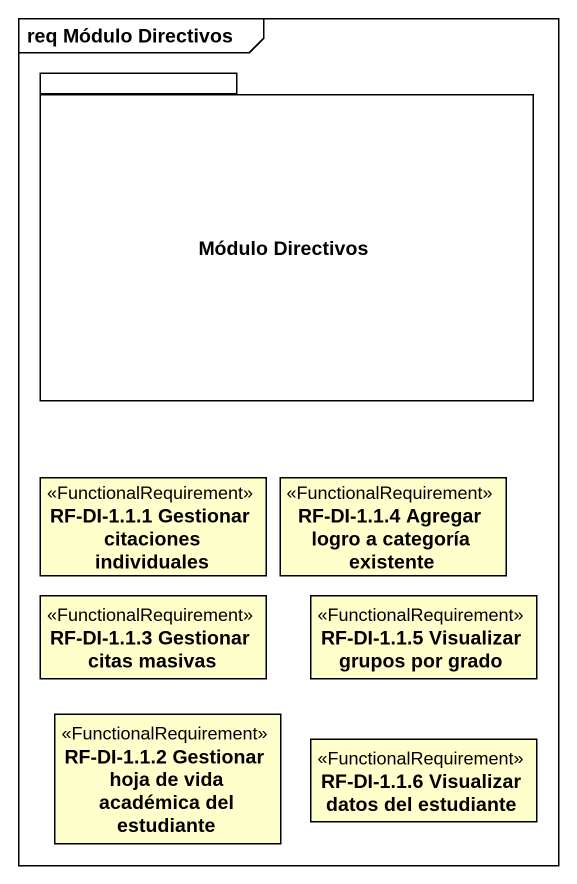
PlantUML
@startuml
mainframe req Módulo Directivos
hide circle
hide empty members
package "Módulo Directivos" as Módulo_Directivos {
}
class "RF-DI-1.1.1 Gestionar citaciones individuales" as RF_DI_1_1_1_Gestionar <<FunctionalRequirement>>
class "RF-DI-1.1.4 Agregar logro a categoría existente" as RF_DI_1_1_4_Agregar_logro_a <<FunctionalRequirement>>
class "RF-DI-1.1.3 Gestionar citas masivas" as RF_DI_1_1_3_Gestionar_citas <<FunctionalRequirement>>
class "RF-DI-1.1.5 Visualizar grupos por grado" as RF_DI_1_1_5_Visualizar <<FunctionalRequirement>>
class "RF-DI-1.1.2 Gestionar hoja de vida académica del estudiante" as RF_DI_1_1_2_Gestionar_hoja <<FunctionalRequirement>>
class "RF-DI-1.1.6 Visualizar datos del estudiante" as RF_DI_1_1_6_Visualizar <<FunctionalRequirement>>
@enduml
